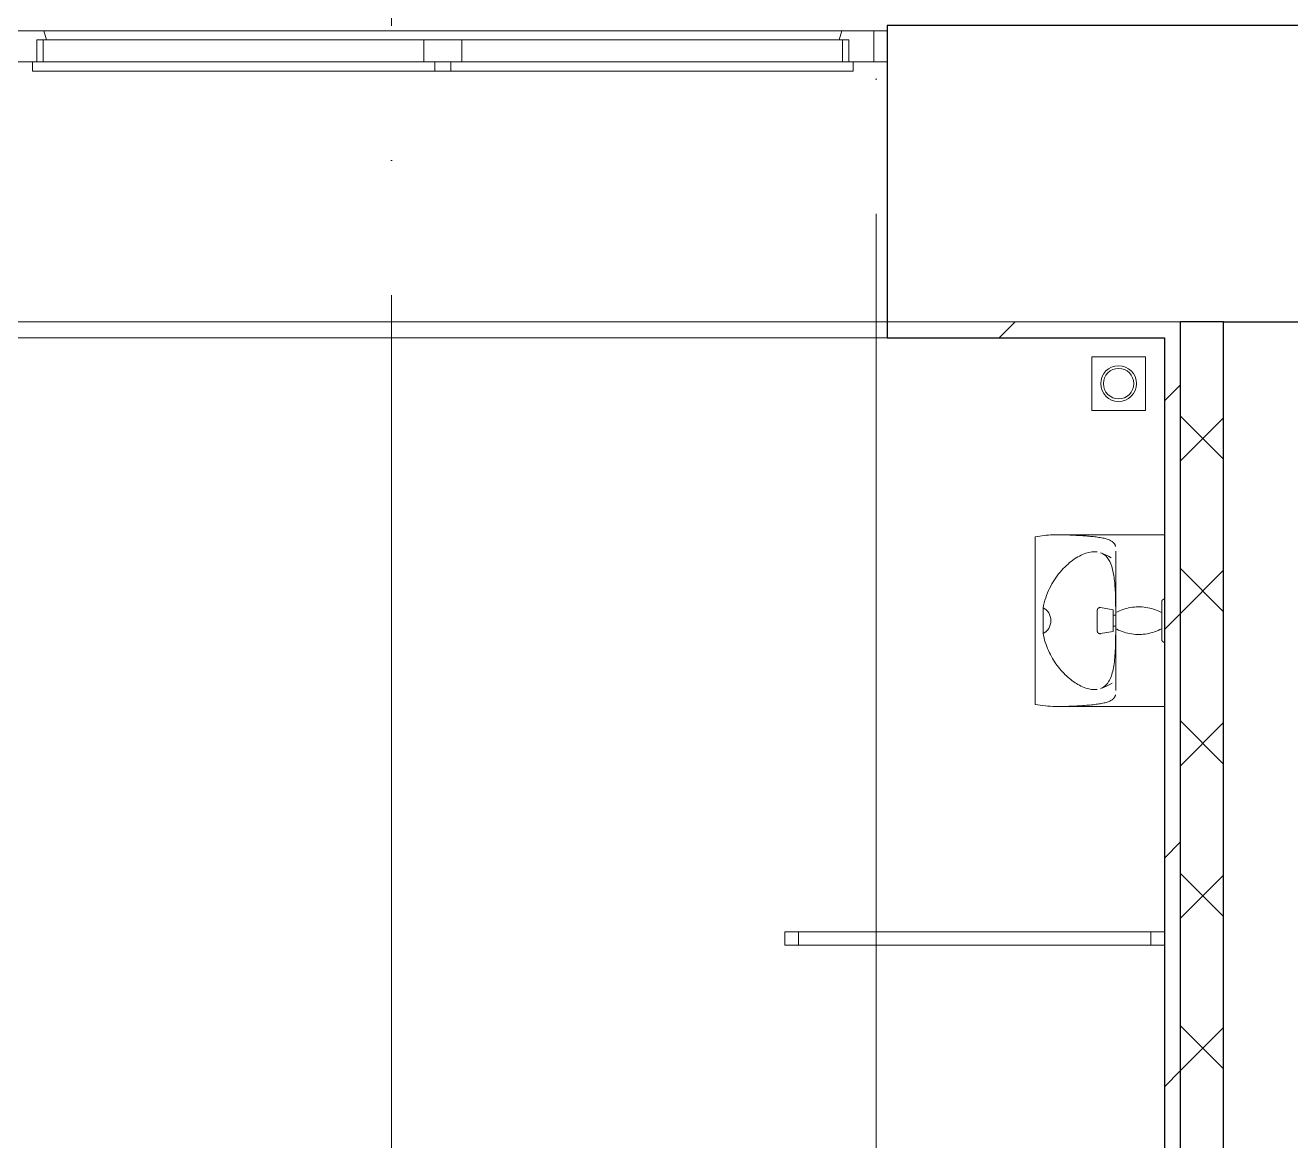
# Model space of a CAD drawing. Header units: millimetres. Extents: x -1073752 to 1436911, y -1379358 to 94781.
# Drawn here: x -1009983 to -1007634, y -1013076 to -1011006 of the extents above; entities that cross this region are included whole.
import ezdxf

# ---------------------------------------------------------------- set-up
doc = ezdxf.new("R2010")
doc.units = ezdxf.units.MM
doc.linetypes.add('ADSK_Линия сетки', pattern=[25, 20, -2.5, 0, -2.5])
for name, color, linetype, lineweight in [('_ Окна', 7, 'Continuous', 9), ('Витраж', 7, 'Continuous', 9), ('Окна', 7, 'Continuous', 9), ('Оси', 252, 'Continuous', 9), ('Сантехника', 252, 'Continuous', 9), ('Стены внутренние', 7, 'Continuous', 18), ('Стены наружные', 7, 'Continuous', 18)]:
    doc.layers.add(name, color=color, linetype=linetype, lineweight=lineweight)

# ---------------------------------------------------------------- blocks, each defined once
blk = doc.blocks.new('2 этаж')
at = {"layer": '_ Окна', "color": 251, "lineweight": 18, "true_color": 0x636466}
for p, q in [((148830.9, -3299.3), (148771.4, -3299.3)), ((148835.4, -3316.3), (148830.9, -3299.3)), ((150312, -3299.3), (150307.4, -3316.3)), ((150371.4, -3299.3), (150312, -3299.3)), ((150371.4, -3357.3), (150371.4, -3299.3)), ((148817.4, -3357.3), (148817.4, -3316.3)), ((148817.4, -3316.3), (148829.4, -3316.3)), ((150313.4, -3316.3), (150325.4, -3316.3)), ((150325.4, -3316.3), (150325.4, -3357.3)), ((148771.4, -3357.3), (148809.4, -3357.3)), ((150333.4, -3357.3), (150371.4, -3357.3))]:
    blk.add_line(p, q, dxfattribs=at)
at = {"layer": '_ Окна', "color": 251, "true_color": 0x636466}
for p, q in [((150396.4, -3299.3), (150371.4, -3299.3)), ((150371.4, -3299.3), (150371.4, -3357.3)), ((150371.4, -3357.3), (150396.4, -3357.3))]:
    blk.add_line(p, q, dxfattribs=at)
at = {"layer": 'Витраж', "color": 251, "true_color": 0x636466, "extrusion": (0, 0, -1)}
for p, q in [((150206.5, -4971.8), (150206.5, -4996.8)), ((150231.5, -4971.8), (150206.5, -4971.8)), ((150231.5, -4996.8), (150231.5, -4971.8)), ((150206.5, -4996.8), (150231.5, -4996.8))]:
    blk.add_line(p, q, dxfattribs=at)
at = {"layer": 'Витраж', "color": 251, "true_color": 0x636466}
for p, q in [((150231.5, -4996.8), (150231.5, -4971.8)), ((150231.5, -4971.8), (150886, -4971.8)), ((150886, -4971.8), (150886, -4996.8)), ((150911, -4971.8), (150886, -4971.8)), ((150886, -4971.8), (150886, -4996.8)), ((150886, -4996.8), (150231.5, -4996.8)), ((150886, -4996.8), (150911, -4996.8))]:
    blk.add_line(p, q, dxfattribs=at)
at = {"layer": 'Окна', "color": 251, "true_color": 0x636466}
for p, q in [((150312, -3299.3), (148830.9, -3299.3)), ((148829.4, -3316.3), (149536.4, -3316.3)), ((148829.4, -3357.3), (148829.4, -3316.3)), ((149536.4, -3316.3), (149606.4, -3316.3)), ((149536.4, -3316.3), (149536.4, -3357.3)), ((149606.4, -3316.3), (150313.4, -3316.3)), ((149606.4, -3357.3), (149606.4, -3316.3)), ((150313.4, -3316.3), (150313.4, -3357.3)), ((148809.4, -3357.3), (149556.4, -3357.3)), ((148809.4, -3374.3), (148809.4, -3357.3)), ((149556.4, -3357.3), (149586.4, -3357.3)), ((149556.4, -3357.3), (149556.4, -3374.3)), ((149586.4, -3357.3), (150333.4, -3357.3)), ((149586.4, -3374.3), (149586.4, -3357.3)), ((150333.4, -3357.3), (150333.4, -3374.3)), ((149556.4, -3374.3), (148809.4, -3374.3)), ((149586.4, -3374.3), (149556.4, -3374.3)), ((150333.4, -3374.3), (149586.4, -3374.3))]:
    blk.add_line(p, q, dxfattribs=at)
at = {"layer": 'Оси', "color": 251, "linetype": 'ADSK_Линия сетки', "ltscale": 100, "true_color": 0x636466}
for p, q in [((149476, 33711.4), (149476, -32265.4)), ((150376, -1139.3), (150376, -30995.4)), ((170543.3, -3839.3), (93565.9, -3839.3))]:
    blk.add_line(p, q, dxfattribs=at)
at = {"layer": 'Сантехника', "color": 251, "true_color": 0x636466}
for p, q in [((150776, -3904.3), (150776, -4004.3)), ((150876, -3904.3), (150776, -3904.3)), ((150876, -4004.3), (150876, -3904.3)), ((150776, -4004.3), (150876, -4004.3)), ((150671, -4549.8), (150671, -4238.7)), ((150911, -4234.8), (150713.9, -4234.8)), ((150820.8, -4284.3), (150820.8, -4385.6)), ((150685.8, -4394.3), (150685.8, -4370.7)), ((150816, -4374.3), (150792.3, -4370.1)), ((150816, -4394.3), (150816, -4374.3)), ((150821, -4384.3), (150816, -4384.3)), ((150820.6, -4370.4), (150820.6, -4385.6)), ((150821, -4379.3), (150821, -4394.3)), ((150685.8, -4417.8), (150685.8, -4394.3)), ((150792.3, -4418.4), (150816, -4414.3)), ((150816, -4414.3), (150816, -4394.3)), ((150816, -4404.3), (150821, -4404.3)), ((150820.6, -4402.9), (150820.6, -4418.1)), ((150820.8, -4402.9), (150820.8, -4504.3)), ((150821, -4394.3), (150821, -4409.3)), ((150713.9, -4553.7), (150911, -4553.7))]:
    blk.add_line(p, q, dxfattribs=at)
at = {"layer": 'Сантехника', "color": 251, "true_color": 0x636466, "flags": 128}
for points in [[(150812.4, -4277.4), (150807.2, -4274.6), (150801.8, -4272.1), (150796.3, -4269.7), (150792.3, -4268.2)], [(150821, -4379.3), (150824.2, -4377.6), (150827.5, -4376.1), (150830.8, -4374.7), (150834.2, -4373.5), (150837.6, -4372.4), (150841.1, -4371.4), (150844.6, -4370.6), (150848.1, -4369.9), (150851.7, -4369.4), (150855.3, -4369), (150858.8, -4368.7), (150862.4, -4368.6), (150866, -4368.6), (150869.6, -4368.8), (150873.2, -4369.1), (150876.8, -4369.6), (150880.3, -4370.2), (150883.9, -4370.9), (150887.4, -4371.8), (150890.8, -4372.8), (150894.2, -4374), (150897.6, -4375.3), (150900.9, -4376.7), (150904.1, -4378.3), (150906, -4379.3)], [(150906, -4359.3), (150906, -4359.1), (150906, -4358.9), (150906, -4358.7), (150906.1, -4358.5), (150906.1, -4358.3), (150906.1, -4358.1), (150906.2, -4357.9), (150906.3, -4357.7), (150906.3, -4357.5), (150906.4, -4357.3), (150906.5, -4357.1), (150906.6, -4356.9), (150906.7, -4356.8), (150906.8, -4356.6), (150906.9, -4356.4), (150907, -4356.3), (150907.1, -4356.1), (150907.2, -4356), (150907.4, -4355.8), (150907.5, -4355.7), (150907.7, -4355.5), (150907.8, -4355.4), (150908, -4355.3), (150908.1, -4355.2), (150908.3, -4355), (150908.5, -4354.9), (150908.6, -4354.8), (150908.8, -4354.8), (150909, -4354.7), (150909.2, -4354.6), (150909.4, -4354.5), (150909.6, -4354.5), (150909.8, -4354.4), (150910, -4354.4), (150910.2, -4354.3), (150910.4, -4354.3), (150910.6, -4354.3), (150910.8, -4354.3), (150911, -4354.3), (150911, -4354.3)], [(150906, -4378.1), (150906, -4376.9), (150906, -4375.7), (150906, -4374.5), (150906, -4373.4), (150906, -4372.2), (150906, -4371.2), (150906, -4370.1), (150906, -4369.1), (150906, -4368.2), (150906, -4367.3), (150906, -4366.4), (150906, -4365.6), (150906, -4364.8), (150906, -4364.1), (150906, -4363.4), (150906, -4362.7), (150906, -4362.2), (150906, -4361.6), (150906, -4361.2), (150906, -4360.7), (150906, -4360.3), (150906, -4360), (150906, -4359.8), (150906, -4359.6), (150906, -4359.4), (150906, -4359.3), (150906, -4359.3)], [(150906, -4359.3), (150906, -4359.3), (150906, -4359.4), (150906, -4359.5), (150906, -4359.7), (150906, -4360), (150906, -4360.3), (150906, -4360.6), (150906, -4361), (150906, -4361.5), (150906, -4362), (150906, -4362.6), (150906, -4363.2), (150906, -4363.9), (150906, -4364.6), (150906, -4365.4), (150906, -4366.2), (150906, -4367), (150906, -4367.9), (150906, -4368.9), (150906, -4369.9), (150906, -4370.9), (150906, -4372), (150906, -4373), (150906, -4374.2), (150906, -4375.3), (150906, -4376.5), (150906, -4377.8), (150906, -4379), (150906, -4380.3), (150906, -4381.6), (150906, -4382.9), (150906, -4384.2), (150906, -4385.6), (150906, -4386.9), (150906, -4388.3), (150906, -4389.7), (150906, -4391.1), (150906, -4392.5), (150906, -4393.9), (150906, -4394.3)], [(150786.5, -4375), (150786.5, -4374.8), (150786.5, -4374.6), (150786.5, -4374.4), (150786.5, -4374.2), (150786.6, -4374), (150786.6, -4373.8), (150786.7, -4373.6), (150786.7, -4373.4), (150786.8, -4373.2), (150786.9, -4373.1), (150786.9, -4372.9), (150787, -4372.7), (150787.1, -4372.5), (150787.2, -4372.3), (150787.3, -4372.2), (150787.5, -4372), (150787.6, -4371.9), (150787.7, -4371.7), (150787.8, -4371.6), (150788, -4371.4), (150788.1, -4371.3), (150788.3, -4371.1), (150788.4, -4371), (150788.6, -4370.9), (150788.8, -4370.8), (150788.9, -4370.7), (150789.1, -4370.6), (150789.3, -4370.5), (150789.5, -4370.4), (150789.7, -4370.3), (150789.8, -4370.3), (150790, -4370.2), (150790.2, -4370.2), (150790.4, -4370.1), (150790.6, -4370.1), (150790.8, -4370), (150791, -4370), (150791.2, -4370), (150791.4, -4370), (150791.6, -4370), (150791.8, -4370), (150792, -4370), (150792.2, -4370.1), (150792.3, -4370.1)], [(150786.5, -4394.3), (150786.5, -4393.5), (150786.5, -4392.7), (150786.5, -4391.9), (150786.5, -4391.2), (150786.5, -4390.4), (150786.5, -4389.7), (150786.5, -4388.9), (150786.5, -4388.2), (150786.5, -4387.5), (150786.5, -4386.8), (150786.5, -4386.1), (150786.5, -4385.4), (150786.5, -4384.7), (150786.5, -4384), (150786.5, -4383.4), (150786.5, -4382.8), (150786.5, -4382.1), (150786.5, -4381.6), (150786.5, -4381), (150786.5, -4380.4), (150786.5, -4379.9), (150786.5, -4379.4), (150786.5, -4378.9), (150786.5, -4378.5), (150786.5, -4378.1), (150786.5, -4377.7), (150786.5, -4377.3), (150786.5, -4376.9), (150786.5, -4376.6), (150786.5, -4376.3), (150786.5, -4376), (150786.5, -4375.8), (150786.5, -4375.6), (150786.5, -4375.4), (150786.5, -4375.3), (150786.5, -4375.2), (150786.5, -4375.1), (150786.5, -4375), (150786.5, -4375)], [(150786.5, -4375), (150786.5, -4375), (150786.5, -4375.1), (150786.5, -4375.1), (150786.5, -4375.2), (150786.5, -4375.4), (150786.5, -4375.6), (150786.5, -4375.8), (150786.5, -4376), (150786.5, -4376.2), (150786.5, -4376.5), (150786.5, -4376.8), (150786.5, -4377.2), (150786.5, -4377.5), (150786.5, -4377.9), (150786.5, -4378.4), (150786.5, -4378.8), (150786.5, -4379.3), (150786.5, -4379.8), (150786.5, -4380.3), (150786.5, -4380.8), (150786.5, -4381.4), (150786.5, -4382), (150786.5, -4382.6), (150786.5, -4383.2), (150786.5, -4383.9), (150786.5, -4384.5), (150786.5, -4385.2), (150786.5, -4385.9), (150786.5, -4386.6), (150786.5, -4387.3), (150786.5, -4388), (150786.5, -4388.7), (150786.5, -4389.5), (150786.5, -4390.2), (150786.5, -4391), (150786.5, -4391.7), (150786.5, -4392.5), (150786.5, -4393.3), (150786.5, -4394), (150786.5, -4394.3)], [(150786.5, -4394.3), (150786.5, -4395), (150786.5, -4395.8), (150786.5, -4396.6), (150786.5, -4397.3), (150786.5, -4398.1), (150786.5, -4398.8), (150786.5, -4399.6), (150786.5, -4400.3), (150786.5, -4401), (150786.5, -4401.7), (150786.5, -4402.5), (150786.5, -4403.1), (150786.5, -4403.8), (150786.5, -4404.5), (150786.5, -4405.1), (150786.5, -4405.7), (150786.5, -4406.4), (150786.5, -4406.9), (150786.5, -4407.5), (150786.5, -4408.1), (150786.5, -4408.6), (150786.5, -4409.1), (150786.5, -4409.6), (150786.5, -4410), (150786.5, -4410.5), (150786.5, -4410.9), (150786.5, -4411.2), (150786.5, -4411.6), (150786.5, -4411.9), (150786.5, -4412.2), (150786.5, -4412.5), (150786.5, -4412.7), (150786.5, -4412.9), (150786.5, -4413.1), (150786.5, -4413.2), (150786.5, -4413.3), (150786.5, -4413.4), (150786.5, -4413.5), (150786.5, -4413.5)], [(150786.5, -4413.5), (150786.5, -4413.5), (150786.5, -4413.4), (150786.5, -4413.4), (150786.5, -4413.3), (150786.5, -4413.1), (150786.5, -4413), (150786.5, -4412.8), (150786.5, -4412.5), (150786.5, -4412.3), (150786.5, -4412), (150786.5, -4411.7), (150786.5, -4411.3), (150786.5, -4411), (150786.5, -4410.6), (150786.5, -4410.1), (150786.5, -4409.7), (150786.5, -4409.2), (150786.5, -4408.7), (150786.5, -4408.2), (150786.5, -4407.7), (150786.5, -4407.1), (150786.5, -4406.5), (150786.5, -4405.9), (150786.5, -4405.3), (150786.5, -4404.7), (150786.5, -4404), (150786.5, -4403.3), (150786.5, -4402.6), (150786.5, -4401.9), (150786.5, -4401.2), (150786.5, -4400.5), (150786.5, -4399.8), (150786.5, -4399), (150786.5, -4398.3), (150786.5, -4397.5), (150786.5, -4396.8), (150786.5, -4396), (150786.5, -4395.2), (150786.5, -4394.5), (150786.5, -4394.3)], [(150792.3, -4418.4), (150792.1, -4418.5), (150791.9, -4418.5), (150791.7, -4418.5), (150791.5, -4418.5), (150791.3, -4418.5), (150791.1, -4418.5), (150790.9, -4418.5), (150790.7, -4418.5), (150790.5, -4418.4), (150790.3, -4418.4), (150790.2, -4418.3), (150790, -4418.3), (150789.8, -4418.2), (150789.6, -4418.1), (150789.4, -4418.1), (150789.2, -4418), (150789, -4417.9), (150788.9, -4417.8), (150788.7, -4417.7), (150788.5, -4417.6), (150788.4, -4417.4), (150788.2, -4417.3), (150788.1, -4417.2), (150787.9, -4417), (150787.8, -4416.9), (150787.7, -4416.7), (150787.5, -4416.6), (150787.4, -4416.4), (150787.3, -4416.3), (150787.2, -4416.1), (150787.1, -4415.9), (150787, -4415.7), (150786.9, -4415.6), (150786.8, -4415.4), (150786.8, -4415.2), (150786.7, -4415), (150786.6, -4414.8), (150786.6, -4414.6), (150786.5, -4414.4), (150786.5, -4414.2), (150786.5, -4414), (150786.5, -4413.8), (150786.5, -4413.6), (150786.5, -4413.5)], [(150906, -4409.3), (150902.8, -4410.9), (150899.5, -4412.4), (150896.2, -4413.8), (150892.8, -4415), (150889.4, -4416.1), (150885.9, -4417.1), (150882.4, -4417.9), (150878.9, -4418.6), (150875.3, -4419.1), (150871.8, -4419.5), (150868.2, -4419.8), (150864.6, -4419.9), (150861, -4419.9), (150857.4, -4419.7), (150853.8, -4419.4), (150850.2, -4418.9), (150846.7, -4418.3), (150843.1, -4417.6), (150839.7, -4416.7), (150836.2, -4415.7), (150832.8, -4414.5), (150829.4, -4413.2), (150826.1, -4411.8), (150822.9, -4410.2), (150821, -4409.3)], [(150906, -4394.3), (150906, -4395.7), (150906, -4397.1), (150906, -4398.4), (150906, -4399.8), (150906, -4401.2), (150906, -4402.6), (150906, -4403.9), (150906, -4405.3), (150906, -4406.6), (150906, -4407.9), (150906, -4409.2), (150906, -4410.4), (150906, -4411.6), (150906, -4412.8), (150906, -4414), (150906, -4415.2), (150906, -4416.3), (150906, -4417.3), (150906, -4418.4), (150906, -4419.4), (150906, -4420.3), (150906, -4421.2), (150906, -4422.1), (150906, -4422.9), (150906, -4423.7), (150906, -4424.4), (150906, -4425.1), (150906, -4425.8), (150906, -4426.3), (150906, -4426.9), (150906, -4427.4), (150906, -4427.8), (150906, -4428.2), (150906, -4428.5), (150906, -4428.7), (150906, -4429), (150906, -4429.1), (150906, -4429.2), (150906, -4429.3)], [(150906, -4429.3), (150906, -4429.2), (150906, -4429.1), (150906, -4429), (150906, -4428.8), (150906, -4428.6), (150906, -4428.3), (150906, -4427.9), (150906, -4427.5), (150906, -4427), (150906, -4426.5), (150906, -4425.9), (150906, -4425.3), (150906, -4424.6), (150906, -4423.9), (150906, -4423.1), (150906, -4422.3), (150906, -4421.5), (150906, -4420.6), (150906, -4419.6), (150906, -4418.6), (150906, -4417.6), (150906, -4416.6), (150906, -4415.5), (150906, -4414.3), (150906, -4413.2), (150906, -4412), (150906, -4410.7), (150906, -4409.5)], [(150911, -4434.3), (150910.8, -4434.2), (150910.6, -4434.2), (150910.4, -4434.2), (150910.2, -4434.2), (150910, -4434.2), (150909.8, -4434.1), (150909.6, -4434.1), (150909.4, -4434), (150909.2, -4433.9), (150909.1, -4433.9), (150908.9, -4433.8), (150908.7, -4433.7), (150908.5, -4433.6), (150908.4, -4433.5), (150908.2, -4433.4), (150908, -4433.3), (150907.9, -4433.1), (150907.7, -4433), (150907.6, -4432.9), (150907.4, -4432.7), (150907.3, -4432.6), (150907.2, -4432.4), (150907, -4432.3), (150906.9, -4432.1), (150906.8, -4432), (150906.7, -4431.8), (150906.6, -4431.6), (150906.5, -4431.4), (150906.4, -4431.2), (150906.3, -4431.1), (150906.3, -4430.9), (150906.2, -4430.7), (150906.2, -4430.5), (150906.1, -4430.3), (150906.1, -4430.1), (150906, -4429.9), (150906, -4429.7), (150906, -4429.5), (150906, -4429.3), (150906, -4429.3)], [(150792.3, -4520.3), (150797.9, -4518.2), (150803.4, -4515.7), (150808.7, -4513.1), (150813.8, -4510.3)]]:
    blk.add_lwpolyline(points, dxfattribs=at)
at = {"layer": 'Сантехника', "color": 251, "true_color": 0x636466}
for radius, start, end in [(33.3, 0, 180), (28.3, 0, 180), (33.3, 180, 0), (28.3, 180, 0)]:
    blk.add_arc((150826, -3954.3), radius, start, end, dxfattribs=at)
for major_axis, start_param, end_param in [((0, 25), 4.712389, 5.943447), ((0, -25), 0.339739, 1.570796)]:
    blk.add_ellipse((150678.7, -4394.3), major_axis=major_axis, ratio=0.859293, start_param=start_param, end_param=end_param, dxfattribs=at)
for points, knots in [([(150671, -4238.7), (150676.7, -4237.7), (150687.8, -4236), (150701.2, -4235.1), (150711.4, -4234.7), (150718.9, -4234.8), (150726.3, -4235), (150733.4, -4235.2), (150740.4, -4235.6), (150749.3, -4236), (150759.8, -4236.6), (150771.3, -4237.5), (150782.3, -4238.6), (150792.3, -4240), (150801.3, -4241.9), (150808.6, -4244.2), (150813.4, -4246.8), (150815.9, -4249), (150817.2, -4250.3), (150818, -4251.4), (150818.8, -4252.5), (150819.4, -4253.7), (150819.8, -4254.7), (150820.1, -4255.6), (150820.2, -4256.1), (150820.3, -4256.4), (150820.3, -4256.5)], [-1, -1, -1, -1, -0.9416667, -0.8833333, -0.8541667, -0.825, -0.7958333, -0.7666667, -0.7375, -0.7083333, -0.65, -0.5916667, -0.5333333, -0.4666667, -0.4, -0.3333333, -0.2666667, -0.2333333, -0.2166667, -0.2, -0.1833333, -0.1666667, -0.15, -0.1416667, -0.1375, -0.1333333, -0.1333333, -0.1333333, -0.1333333]), ([(150685.8, -4370.7), (150687, -4364.2), (150690.2, -4351.7), (150697.5, -4334), (150706.6, -4317.9), (150720.9, -4298.9), (150741.1, -4280.3), (150765.5, -4267.5), (150779.7, -4265.8), (150786, -4266.6)], [0, 0, 0, 0, 0.0526316, 0.1052632, 0.1578947, 0.2105263, 0.3157895, 0.4210526, 0.5263158, 0.5263158, 0.5263158, 0.5263158]), ([(150794.7, -4269.2), (150797.4, -4270.4), (150804.1, -4275.1), (150812.2, -4287.8), (150817.6, -4309.7), (150819.6, -4332.9), (150820.4, -4353.8), (150820.5, -4364.7), (150820.6, -4370.4)], [0.5789474, 0.5789474, 0.5789474, 0.5789474, 0.6315789, 0.7236842, 0.8157895, 0.9078947, 0.9539474, 1, 1, 1, 1]), ([(150821, -4265), (150821, -4265.1), (150821, -4265.4), (150821, -4266), (150821, -4267.1), (150821, -4268.7), (150820.9, -4270.9), (150820.9, -4274), (150820.9, -4278.3), (150820.8, -4282.2), (150820.8, -4284.3)], [-0.06666667, -0.06666667, -0.06666667, -0.06666667, -0.06458333, -0.0625, -0.05833333, -0.05, -0.04166667, -0.03333333, -0.01666667, 0, 0, 0, 0]), ([(150785.9, -4521.9), (150782.8, -4522.3), (150772.8, -4522.3), (150754.4, -4516.1), (150731.8, -4500.5), (150711.4, -4478.6), (150697.5, -4455.4), (150689.6, -4434.4), (150686.9, -4423.5), (150685.8, -4417.8)], [0.4736842, 0.4736842, 0.4736842, 0.4736842, 0.5263158, 0.6315789, 0.7236842, 0.8157895, 0.9078947, 0.9539474, 1, 1, 1, 1]), ([(150820.6, -4418.1), (150820.5, -4424.6), (150820.3, -4437), (150819.6, -4454.7), (150818.2, -4470.8), (150815.3, -4489.8), (150808.9, -4508.3), (150800.1, -4516.8), (150794.7, -4519.3)], [0, 0, 0, 0, 0.0526316, 0.1052632, 0.1578947, 0.2105263, 0.3157895, 0.4210526, 0.4210526, 0.4210526, 0.4210526]), ([(150820.8, -4504.3), (150820.8, -4507.3), (150820.9, -4511.6), (150820.9, -4516.5), (150821, -4519.8), (150821, -4522), (150821, -4523.2), (150821, -4523.5), (150821, -4523.6)], [-1, -1, -1, -1, -0.975, -0.9625, -0.95, -0.9375, -0.934375, -0.9328125, -0.9328125, -0.9328125, -0.9328125]), ([(150820.3, -4532), (150820.3, -4532), (150820.3, -4532.2), (150820.1, -4532.7), (150819.9, -4533.6), (150819.5, -4534.5), (150819.1, -4535.4), (150818.6, -4536.3), (150817.9, -4537.2), (150817.2, -4538.2), (150815.9, -4539.5), (150813.4, -4541.7), (150808.6, -4544.3), (150801.3, -4546.6), (150792.3, -4548.5), (150781.8, -4549.9), (150769.7, -4551.2), (150756.3, -4552.1), (150741.5, -4552.9), (150728, -4553.5), (150716.8, -4553.7), (150705.3, -4553.7), (150690.2, -4552.8), (150677.5, -4551), (150671, -4549.8)], [-0.8666667, -0.8666667, -0.8666667, -0.8666667, -0.865625, -0.8625, -0.85, -0.8375, -0.825, -0.8125, -0.8, -0.7833333, -0.7666667, -0.7333333, -0.6666667, -0.6, -0.5333333, -0.4666667, -0.4, -0.3333333, -0.2666667, -0.2, -0.1666667, -0.1333333, -0.0666667, 0, 0, 0, 0])]:
    blk.add_open_spline(points, degree=3, knots=knots, dxfattribs=at)
at = {"layer": 'Стены внутренние', "color": 251, "lineweight": 30, "true_color": 0x636466}
for p, q in [((151516, -3289.3), (150396.4, -3289.3)), ((150396.4, -3289.3), (150396.4, -3839.3)), ((151021, -3839.3), (151421, -3839.3))]:
    blk.add_line(p, q, dxfattribs=at)
at = {"layer": 'Стены внутренние', "color": 251, "true_color": 0x636466}
blk.add_line((150396.4, -3839.3), (150941, -3839.3), dxfattribs=at)
at = {"layer": 'Стены наружные', "color": 251, "lineweight": 30, "true_color": 0x636466}
for p, q in [((150396.4, -3839.3), (150396.4, -3869.3)), ((151021, -3839.3), (150941, -3839.3)), ((150941, -7894.3), (150941, -3839.3)), ((151021, -7894.3), (151021, -3839.3)), ((150396.4, -3869.3), (150911, -3869.3)), ((150911, -3869.3), (150911, -7864.3))]:
    blk.add_line(p, q, dxfattribs=at)
at = {"layer": 'Стены наружные', "color": 251, "true_color": 0x636466}
for p, q in [((150941, -3839.3), (150396.4, -3839.3)), ((150396.4, -3869.3), (148746.4, -3869.3))]:
    blk.add_line(p, q, dxfattribs=at)
at = {"layer": 'Стены наружные', "color": 251, "linetype": 'Continuous', "lineweight": 9, "true_color": 0x636466}
for p, q in [((150604, -3869.3), (150634, -3839.3)), ((150911, -3986.5), (150941, -3956.5)), ((151021, -4094.8), (150941, -4014.8)), ((150941, -4097.9), (151021, -4017.9)), ((151021, -4377.7), (150941, -4297.7)), ((150941, -4380.8), (151021, -4300.8)), ((150911, -4410.8), (150941, -4380.8)), ((151021, -4660.5), (150941, -4580.5)), ((150941, -4663.6), (151021, -4583.6)), ((150911, -4835), (150941, -4805)), ((151021, -4943.4), (150941, -4863.4)), ((150941, -4946.4), (151021, -4866.4)), ((151021, -5226.2), (150941, -5146.2)), ((150941, -5229.3), (151021, -5149.3)), ((150911, -5259.3), (150941, -5229.3))]:
    blk.add_line(p, q, dxfattribs=at)

msp = doc.modelspace()

# ---------------------------------------------------------------- block references
msp.add_blockref('2 этаж', (-1158779.2, -1007716.5))

doc.saveas('drawing.dxf')
